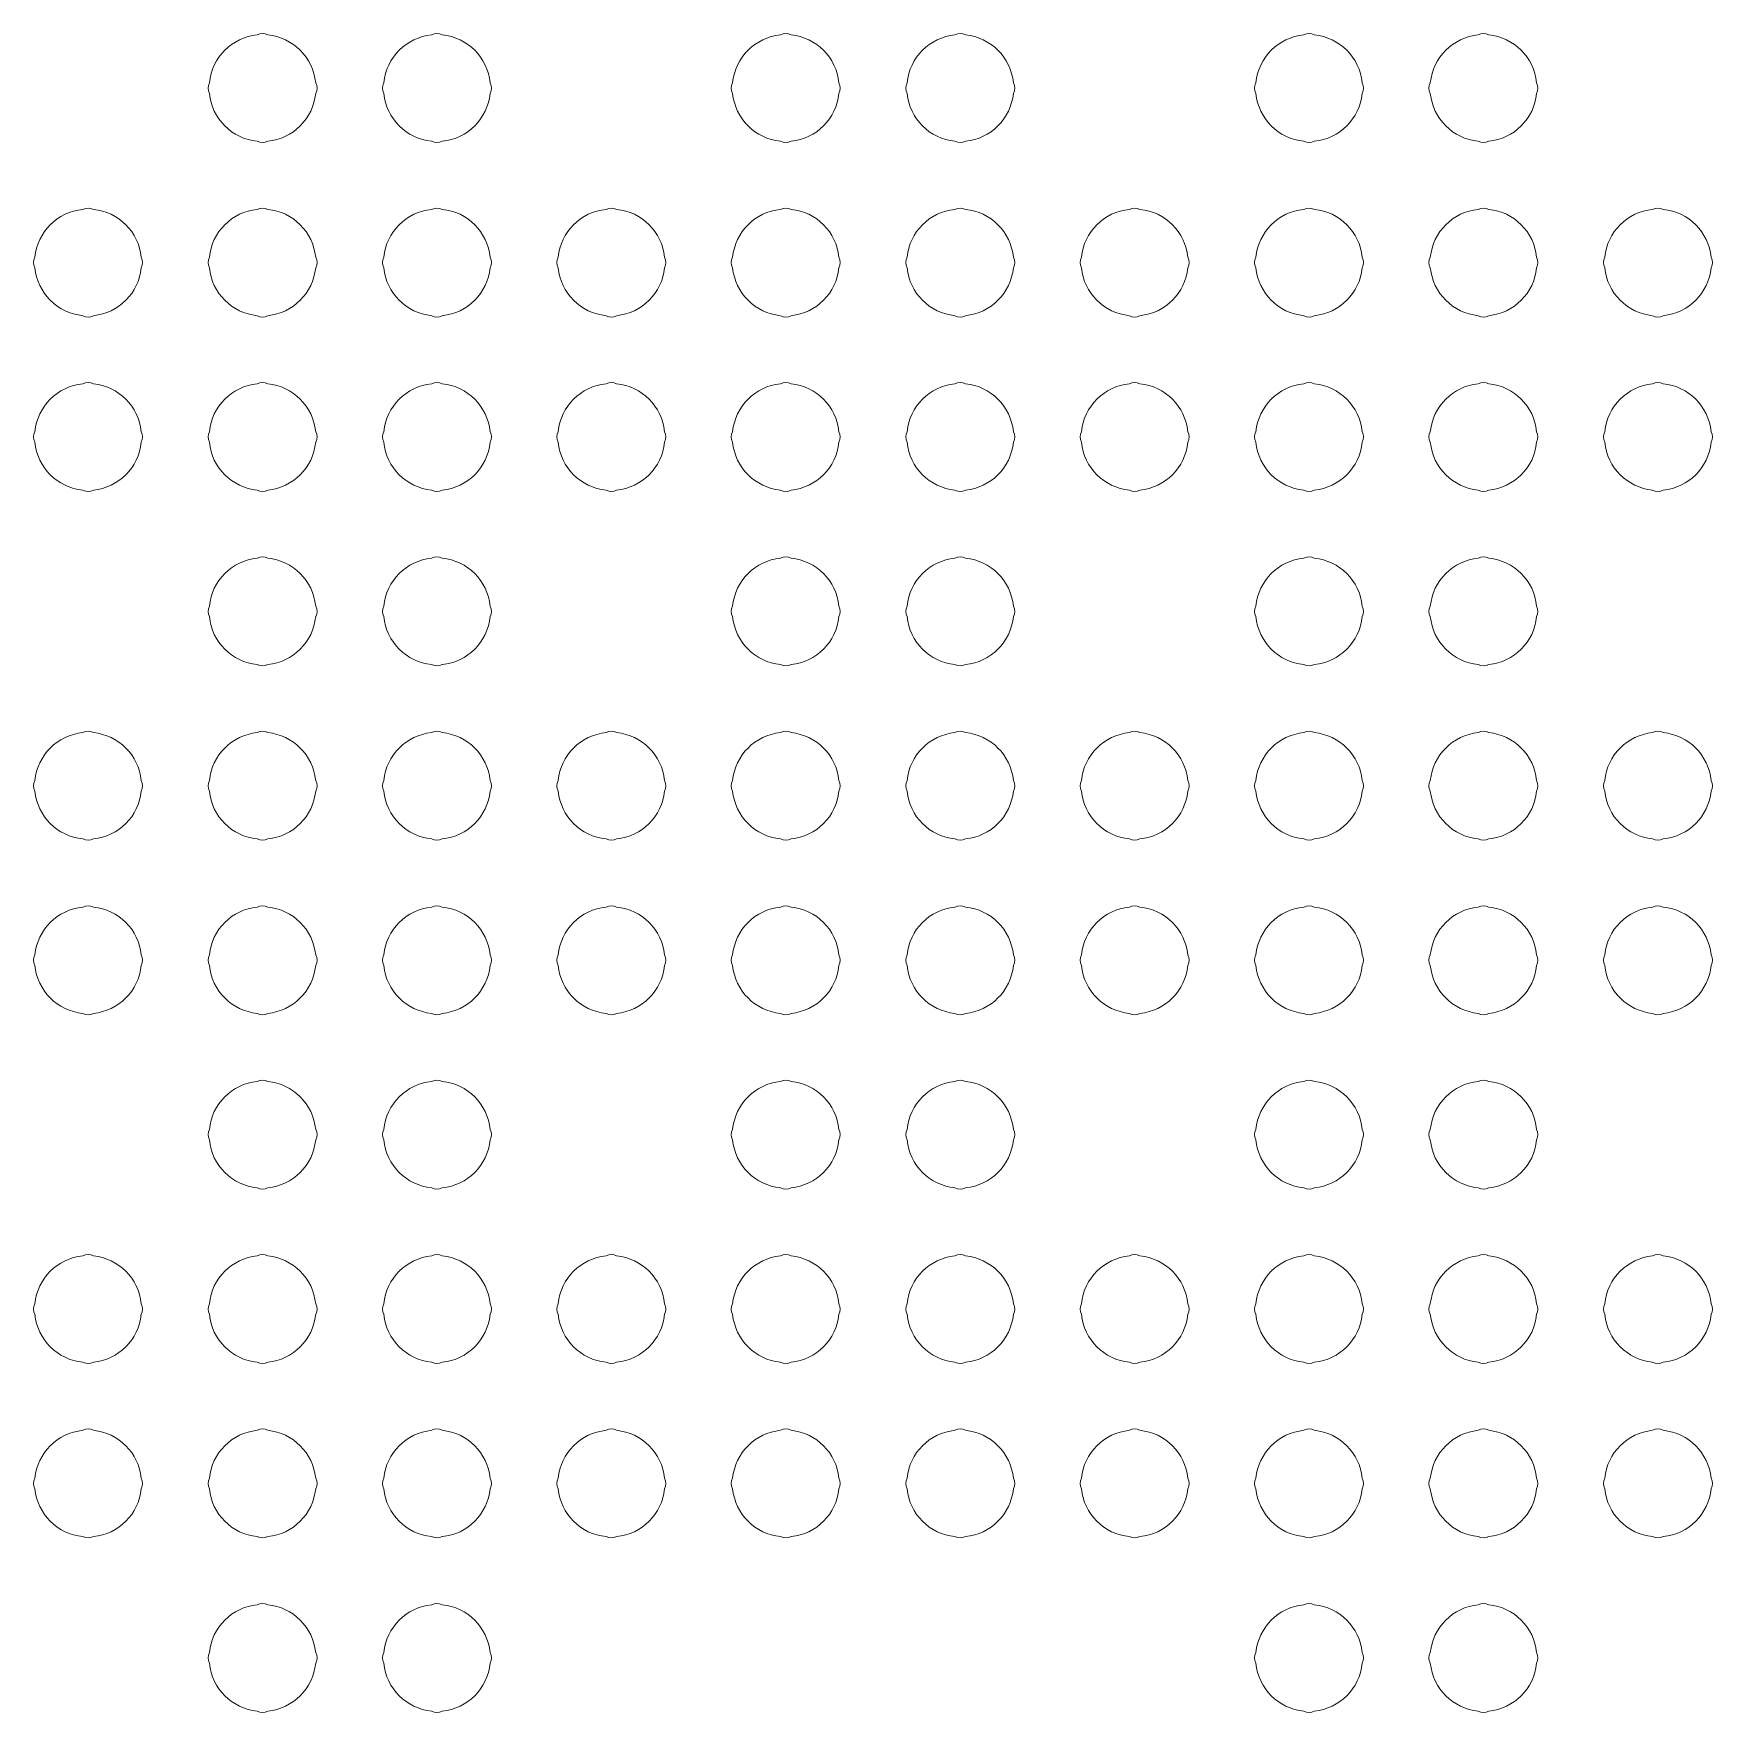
# Model space of a CAD drawing. Header units: millimetres. Extents: x -38.5 to 38.5, y -38.5 to 38.5.
import ezdxf

# ---------------------------------------------------------------- set-up
doc = ezdxf.new("R2010")
doc.units = ezdxf.units.MM
doc.layers.add('VectorLines_Light_0p003mm', color=6, linetype='CONTINUOUS', lineweight=0, true_color=0xff00ff)

msp = doc.modelspace()

# ---------------------------------------------------------------- linework, layer by layer
at = {"layer": 'VectorLines_Light_0p003mm'}
for centre, radius, start, end in [((-28, 38), 0.5, 61.19326, 118.80674), ((-28, 36), 2.45, 95.64348, 174.35652), ((-28, 36), 2.45, 5.64348, 84.35652), ((-20, 36), 2.45, 95.64348, 174.35652), ((-20, 38), 0.5, 61.19326, 118.80674), ((-20, 36), 2.45, 5.64348, 84.35652), ((-4, 36), 2.45, 95.64348, 174.35652), ((-4, 38), 0.5, 61.19326, 118.80674), ((-4, 36), 2.45, 5.64348, 84.35652), ((4, 36), 2.45, 95.64348, 174.35652), ((4, 38), 0.5, 61.19326, 118.80674), ((4, 36), 2.45, 5.64348, 84.35652), ((20, 36), 2.45, 95.64348, 174.35652), ((20, 38), 0.5, 61.19326, 118.80674), ((20, 36), 2.45, 5.64348, 84.35652), ((28, 36), 2.45, 95.64348, 174.35652), ((28, 38), 0.5, 61.19326, 118.80674), ((28, 36), 2.45, 5.64348, 84.35652), ((-30, 36), 0.5, 151.19326, 208.80674), ((-26, 36), 0.5, 331.19326, 28.80674), ((-22, 36), 0.5, 151.19326, 208.80674), ((-18, 36), 0.5, 331.19326, 28.80674), ((-6, 36), 0.5, 151.19326, 208.80674), ((-2, 36), 0.5, 331.19326, 28.80674), ((2, 36), 0.5, 151.19326, 208.80674), ((6, 36), 0.5, 331.19326, 28.80674), ((18, 36), 0.5, 151.19326, 208.80674), ((22, 36), 0.5, 331.19326, 28.80674), ((26, 36), 0.5, 151.19326, 208.80674), ((30, 36), 0.5, 331.19326, 28.80674), ((-28, 36), 2.45, 185.64348, 264.35652), ((-28, 36), 2.45, 275.64348, 354.35652), ((-20, 36), 2.45, 185.64348, 264.35652), ((-20, 36), 2.45, 275.64348, 354.35652), ((-4, 36), 2.45, 185.64348, 264.35652), ((-4, 36), 2.45, 275.64348, 354.35652), ((4, 36), 2.45, 185.64348, 264.35652), ((4, 36), 2.45, 275.64348, 354.35652), ((20, 36), 2.45, 185.64348, 264.35652), ((20, 36), 2.45, 275.64348, 354.35652), ((28, 36), 2.45, 185.64348, 264.35652), ((28, 36), 2.45, 275.64348, 354.35652), ((-28, 34), 0.5, 241.19326, 298.80674), ((-20, 34), 0.5, 241.19326, 298.80674), ((-4, 34), 0.5, 241.19326, 298.80674), ((4, 34), 0.5, 241.19326, 298.80674), ((20, 34), 0.5, 241.19326, 298.80674), ((28, 34), 0.5, 241.19326, 298.80674), ((-36, 28), 2.45, 95.64348, 174.35652), ((-36, 30), 0.5, 61.19326, 118.80674), ((-36, 28), 2.45, 5.64348, 84.35652), ((-28, 28), 2.45, 95.64348, 174.35652), ((-28, 30), 0.5, 61.19326, 118.80674), ((-28, 28), 2.45, 5.64348, 84.35652), ((-20, 28), 2.45, 95.64348, 174.35652), ((-20, 30), 0.5, 61.19326, 118.80674), ((-20, 28), 2.45, 5.64348, 84.35652), ((-12, 28), 2.45, 95.64348, 174.35652), ((-12, 30), 0.5, 61.19326, 118.80674), ((-12, 28), 2.45, 5.64348, 84.35652), ((-4, 28), 2.45, 95.64348, 174.35652), ((-4, 30), 0.5, 61.19326, 118.80674), ((-4, 28), 2.45, 5.64348, 84.35652), ((4, 28), 2.45, 95.64348, 174.35652), ((4, 30), 0.5, 61.19326, 118.80674), ((4, 28), 2.45, 5.64348, 84.35652), ((12, 28), 2.45, 95.64348, 174.35652), ((12, 30), 0.5, 61.19326, 118.80674), ((12, 28), 2.45, 5.64348, 84.35652), ((20, 28), 2.45, 95.64348, 174.35652), ((20, 30), 0.5, 61.19326, 118.80674), ((20, 28), 2.45, 5.64348, 84.35652), ((28, 28), 2.45, 95.64348, 174.35652), ((28, 30), 0.5, 61.19326, 118.80674), ((28, 28), 2.45, 5.64348, 84.35652), ((36, 28), 2.45, 95.64348, 174.35652), ((36, 30), 0.5, 61.19326, 118.80674), ((36, 28), 2.45, 5.64348, 84.35652), ((-38, 28), 0.5, 151.19326, 208.80674), ((-36, 28), 2.45, 185.64348, 264.35652), ((-36, 28), 2.45, 275.64348, 354.35652), ((-34, 28), 0.5, 331.19326, 28.80674), ((-30, 28), 0.5, 151.19326, 208.80674), ((-28, 28), 2.45, 185.64348, 264.35652), ((-28, 28), 2.45, 275.64348, 354.35652), ((-26, 28), 0.5, 331.19326, 28.80674), ((-22, 28), 0.5, 151.19326, 208.80674), ((-20, 28), 2.45, 185.64348, 264.35652), ((-20, 28), 2.45, 275.64348, 354.35652), ((-18, 28), 0.5, 331.19326, 28.80674), ((-14, 28), 0.5, 151.19326, 208.80674), ((-12, 28), 2.45, 185.64348, 264.35652), ((-12, 28), 2.45, 275.64348, 354.35652), ((-10, 28), 0.5, 331.19326, 28.80674), ((-6, 28), 0.5, 151.19326, 208.80674), ((-4, 28), 2.45, 185.64348, 264.35652), ((-4, 28), 2.45, 275.64348, 354.35652), ((-2, 28), 0.5, 331.19326, 28.80674), ((2, 28), 0.5, 151.19326, 208.80674), ((4, 28), 2.45, 185.64348, 264.35652), ((4, 28), 2.45, 275.64348, 354.35652), ((6, 28), 0.5, 331.19326, 28.80674), ((10, 28), 0.5, 151.19326, 208.80674), ((12, 28), 2.45, 185.64348, 264.35652), ((12, 28), 2.45, 275.64348, 354.35652), ((14, 28), 0.5, 331.19326, 28.80674), ((18, 28), 0.5, 151.19326, 208.80674), ((20, 28), 2.45, 185.64348, 264.35652), ((20, 28), 2.45, 275.64348, 354.35652), ((22, 28), 0.5, 331.19326, 28.80674), ((26, 28), 0.5, 151.19326, 208.80674), ((28, 28), 2.45, 185.64348, 264.35652), ((28, 28), 2.45, 275.64348, 354.35652), ((30, 28), 0.5, 331.19326, 28.80674), ((34, 28), 0.5, 151.19326, 208.80674), ((36, 28), 2.45, 185.64348, 264.35652), ((36, 28), 2.45, 275.64348, 354.35652), ((38, 28), 0.5, 331.19326, 28.80674), ((-36, 26), 0.5, 241.19326, 298.80674), ((-28, 26), 0.5, 241.19326, 298.80674), ((-20, 26), 0.5, 241.19326, 298.80674), ((-12, 26), 0.5, 241.19326, 298.80674), ((-4, 26), 0.5, 241.19326, 298.80674), ((4, 26), 0.5, 241.19326, 298.80674), ((12, 26), 0.5, 241.19326, 298.80674), ((20, 26), 0.5, 241.19326, 298.80674), ((28, 26), 0.5, 241.19326, 298.80674), ((36, 26), 0.5, 241.19326, 298.80674), ((-36, 20), 2.45, 95.64348, 174.35652), ((-36, 22), 0.5, 61.19326, 118.80674), ((-36, 20), 2.45, 5.64348, 84.35652), ((-28, 20), 2.45, 95.64348, 174.35652), ((-28, 22), 0.5, 61.19326, 118.80674), ((-28, 20), 2.45, 5.64348, 84.35652), ((-20, 20), 2.45, 95.64348, 174.35652), ((-20, 22), 0.5, 61.19326, 118.80674), ((-20, 20), 2.45, 5.64348, 84.35652), ((-12, 20), 2.45, 95.64348, 174.35652), ((-12, 22), 0.5, 61.19326, 118.80674), ((-12, 20), 2.45, 5.64348, 84.35652), ((-4, 20), 2.45, 95.64348, 174.35652), ((-4, 22), 0.5, 61.19326, 118.80674), ((-4, 20), 2.45, 5.64348, 84.35652), ((4, 20), 2.45, 95.64348, 174.35652), ((4, 22), 0.5, 61.19326, 118.80674), ((4, 20), 2.45, 5.64348, 84.35652), ((12, 20), 2.45, 95.64348, 174.35652), ((12, 22), 0.5, 61.19326, 118.80674), ((12, 20), 2.45, 5.64348, 84.35652), ((20, 20), 2.45, 95.64348, 174.35652), ((20, 22), 0.5, 61.19326, 118.80674), ((20, 20), 2.45, 5.64348, 84.35652), ((28, 20), 2.45, 95.64348, 174.35652), ((28, 22), 0.5, 61.19326, 118.80674), ((28, 20), 2.45, 5.64348, 84.35652), ((36, 20), 2.45, 95.64348, 174.35652), ((36, 22), 0.5, 61.19326, 118.80674), ((36, 20), 2.45, 5.64348, 84.35652), ((-38, 20), 0.5, 151.19326, 208.80674), ((-34, 20), 0.5, 331.19326, 28.80674), ((-30, 20), 0.5, 151.19326, 208.80674), ((-26, 20), 0.5, 331.19326, 28.80674), ((-22, 20), 0.5, 151.19326, 208.80674), ((-18, 20), 0.5, 331.19326, 28.80674), ((-14, 20), 0.5, 151.19326, 208.80674), ((-10, 20), 0.5, 331.19326, 28.80674), ((-6, 20), 0.5, 151.19326, 208.80674), ((-2, 20), 0.5, 331.19326, 28.80674), ((2, 20), 0.5, 151.19326, 208.80674), ((6, 20), 0.5, 331.19326, 28.80674), ((10, 20), 0.5, 151.19326, 208.80674), ((14, 20), 0.5, 331.19326, 28.80674), ((18, 20), 0.5, 151.19326, 208.80674), ((22, 20), 0.5, 331.19326, 28.80674), ((26, 20), 0.5, 151.19326, 208.80674), ((30, 20), 0.5, 331.19326, 28.80674), ((34, 20), 0.5, 151.19326, 208.80674), ((38, 20), 0.5, 331.19326, 28.80674), ((-36, 20), 2.45, 185.64348, 264.35652), ((-36, 20), 2.45, 275.64348, 354.35652), ((-28, 20), 2.45, 185.64348, 264.35652), ((-28, 20), 2.45, 275.64348, 354.35652), ((-20, 20), 2.45, 185.64348, 264.35652), ((-20, 20), 2.45, 275.64348, 354.35652), ((-12, 20), 2.45, 185.64348, 264.35652), ((-12, 20), 2.45, 275.64348, 354.35652), ((-4, 20), 2.45, 185.64348, 264.35652), ((-4, 20), 2.45, 275.64348, 354.35652), ((4, 20), 2.45, 185.64348, 264.35652), ((4, 20), 2.45, 275.64348, 354.35652), ((12, 20), 2.45, 185.64348, 264.35652), ((12, 20), 2.45, 275.64348, 354.35652), ((20, 20), 2.45, 185.64348, 264.35652), ((20, 20), 2.45, 275.64348, 354.35652), ((28, 20), 2.45, 185.64348, 264.35652), ((28, 20), 2.45, 275.64348, 354.35652), ((36, 20), 2.45, 185.64348, 264.35652), ((36, 20), 2.45, 275.64348, 354.35652), ((-36, 18), 0.5, 241.19326, 298.80674), ((-28, 18), 0.5, 241.19326, 298.80674), ((-20, 18), 0.5, 241.19326, 298.80674), ((-12, 18), 0.5, 241.19326, 298.80674), ((-4, 18), 0.5, 241.19326, 298.80674), ((4, 18), 0.5, 241.19326, 298.80674), ((12, 18), 0.5, 241.19326, 298.80674), ((20, 18), 0.5, 241.19326, 298.80674), ((28, 18), 0.5, 241.19326, 298.80674), ((36, 18), 0.5, 241.19326, 298.80674), ((-28, 12), 2.45, 95.64348, 174.35652), ((-28, 14), 0.5, 61.19326, 118.80674), ((-28, 12), 2.45, 5.64348, 84.35652), ((-20, 12), 2.45, 95.64348, 174.35652), ((-20, 14), 0.5, 61.19326, 118.80674), ((-20, 12), 2.45, 5.64348, 84.35652), ((-4, 12), 2.45, 95.64348, 174.35652), ((-4, 14), 0.5, 61.19326, 118.80674), ((-4, 12), 2.45, 5.64348, 84.35652), ((4, 12), 2.45, 95.64348, 174.35652), ((4, 14), 0.5, 61.19326, 118.80674), ((4, 12), 2.45, 5.64348, 84.35652), ((20, 12), 2.45, 95.64348, 174.35652), ((20, 14), 0.5, 61.19326, 118.80674), ((20, 12), 2.45, 5.64348, 84.35652), ((28, 12), 2.45, 95.64348, 174.35652), ((28, 14), 0.5, 61.19326, 118.80674), ((28, 12), 2.45, 5.64348, 84.35652), ((-30, 12), 0.5, 151.19326, 208.80674), ((-28, 12), 2.45, 185.64348, 264.35652), ((-28, 12), 2.45, 275.64348, 354.35652), ((-26, 12), 0.5, 331.19326, 28.80674), ((-22, 12), 0.5, 151.19326, 208.80674), ((-20, 12), 2.45, 185.64348, 264.35652), ((-20, 12), 2.45, 275.64348, 354.35652), ((-18, 12), 0.5, 331.19326, 28.80674), ((-6, 12), 0.5, 151.19326, 208.80674), ((-4, 12), 2.45, 185.64348, 264.35652), ((-4, 12), 2.45, 275.64348, 354.35652), ((-2, 12), 0.5, 331.19326, 28.80674), ((2, 12), 0.5, 151.19326, 208.80674), ((4, 12), 2.45, 185.64348, 264.35652), ((4, 12), 2.45, 275.64348, 354.35652), ((6, 12), 0.5, 331.19326, 28.80674), ((18, 12), 0.5, 151.19326, 208.80674), ((20, 12), 2.45, 185.64348, 264.35652), ((20, 12), 2.45, 275.64348, 354.35652), ((22, 12), 0.5, 331.19326, 28.80674), ((26, 12), 0.5, 151.19326, 208.80674), ((28, 12), 2.45, 185.64348, 264.35652), ((28, 12), 2.45, 275.64348, 354.35652), ((30, 12), 0.5, 331.19326, 28.80674), ((-28, 10), 0.5, 241.19326, 298.80674), ((-20, 10), 0.5, 241.19326, 298.80674), ((-4, 10), 0.5, 241.19326, 298.80674), ((4, 10), 0.5, 241.19326, 298.80674), ((20, 10), 0.5, 241.19326, 298.80674), ((28, 10), 0.5, 241.19326, 298.80674), ((-36, 4), 2.45, 95.64348, 174.35652), ((-36, 6), 0.5, 61.19326, 118.80674), ((-36, 4), 2.45, 5.64348, 84.35652), ((-28, 4), 2.45, 95.64348, 174.35652), ((-28, 6), 0.5, 61.19326, 118.80674), ((-28, 4), 2.45, 5.64348, 84.35652), ((-20, 4), 2.45, 95.64348, 174.35652), ((-20, 6), 0.5, 61.19326, 118.80674), ((-20, 4), 2.45, 5.64348, 84.35652), ((-12, 4), 2.45, 95.64348, 174.35652), ((-12, 6), 0.5, 61.19326, 118.80674), ((-12, 4), 2.45, 5.64348, 84.35652), ((-4, 4), 2.45, 95.64348, 174.35652), ((-4, 6), 0.5, 61.19326, 118.80674), ((-4, 4), 2.45, 5.64348, 84.35652), ((4, 4), 2.45, 95.64348, 174.35652), ((4, 6), 0.5, 61.19326, 118.80674), ((4, 4), 2.45, 5.64348, 84.35652), ((12, 4), 2.45, 95.64348, 174.35652), ((12, 6), 0.5, 61.19326, 118.80674), ((12, 4), 2.45, 5.64348, 84.35652), ((20, 4), 2.45, 95.64348, 174.35652), ((20, 6), 0.5, 61.19326, 118.80674), ((20, 4), 2.45, 5.64348, 84.35652), ((28, 4), 2.45, 95.64348, 174.35652), ((28, 6), 0.5, 61.19326, 118.80674), ((28, 4), 2.45, 5.64348, 84.35652), ((36, 4), 2.45, 95.64348, 174.35652), ((36, 6), 0.5, 61.19326, 118.80674), ((36, 4), 2.45, 5.64348, 84.35652), ((-38, 4), 0.5, 151.19326, 208.80674), ((-34, 4), 0.5, 331.19326, 28.80674), ((-30, 4), 0.5, 151.19326, 208.80674), ((-26, 4), 0.5, 331.19326, 28.80674), ((-22, 4), 0.5, 151.19326, 208.80674), ((-18, 4), 0.5, 331.19326, 28.80674), ((-14, 4), 0.5, 151.19326, 208.80674), ((-10, 4), 0.5, 331.19326, 28.80674), ((-6, 4), 0.5, 151.19326, 208.80674), ((-2, 4), 0.5, 331.19326, 28.80674), ((2, 4), 0.5, 151.19326, 208.80674), ((6, 4), 0.5, 331.19326, 28.80674), ((10, 4), 0.5, 151.19326, 208.80674), ((14, 4), 0.5, 331.19326, 28.80674), ((18, 4), 0.5, 151.19326, 208.80674), ((22, 4), 0.5, 331.19326, 28.80674), ((26, 4), 0.5, 151.19326, 208.80674), ((30, 4), 0.5, 331.19326, 28.80674), ((34, 4), 0.5, 151.19326, 208.80674), ((38, 4), 0.5, 331.19326, 28.80674), ((-36, 4), 2.45, 185.64348, 264.35652), ((-36, 4), 2.45, 275.64348, 354.35652), ((-28, 4), 2.45, 185.64348, 264.35652), ((-28, 4), 2.45, 275.64348, 354.35652), ((-20, 4), 2.45, 185.64348, 264.35652), ((-20, 4), 2.45, 275.64348, 354.35652), ((-12, 4), 2.45, 185.64348, 264.35652), ((-12, 4), 2.45, 275.64348, 354.35652), ((-4, 4), 2.45, 185.64348, 264.35652), ((-4, 4), 2.45, 275.64348, 354.35652), ((4, 4), 2.45, 185.64348, 264.35652), ((4, 4), 2.45, 275.64348, 354.35652), ((12, 4), 2.45, 185.64348, 264.35652), ((12, 4), 2.45, 275.64348, 354.35652), ((20, 4), 2.45, 185.64348, 264.35652), ((20, 4), 2.45, 275.64348, 354.35652), ((28, 4), 2.45, 185.64348, 264.35652), ((28, 4), 2.45, 275.64348, 354.35652), ((36, 4), 2.45, 185.64348, 264.35652), ((36, 4), 2.45, 275.64348, 354.35652), ((-36, 2), 0.5, 241.19326, 298.80674), ((-28, 2), 0.5, 241.19326, 298.80674), ((-20, 2), 0.5, 241.19326, 298.80674), ((-12, 2), 0.5, 241.19326, 298.80674), ((-4, 2), 0.5, 241.19326, 298.80674), ((4, 2), 0.5, 241.19326, 298.80674), ((12, 2), 0.5, 241.19326, 298.80674), ((20, 2), 0.5, 241.19326, 298.80674), ((28, 2), 0.5, 241.19326, 298.80674), ((36, 2), 0.5, 241.19326, 298.80674), ((-36, -2), 0.5, 61.19326, 118.80674), ((-28, -2), 0.5, 61.19326, 118.80674), ((-20, -2), 0.5, 61.19326, 118.80674), ((-12, -2), 0.5, 61.19326, 118.80674), ((-4, -2), 0.5, 61.19326, 118.80674), ((4, -2), 0.5, 61.19326, 118.80674), ((12, -2), 0.5, 61.19326, 118.80674), ((20, -2), 0.5, 61.19326, 118.80674), ((28, -2), 0.5, 61.19326, 118.80674), ((36, -2), 0.5, 61.19326, 118.80674), ((-36, -4), 2.45, 95.64348, 174.35652), ((-36, -4), 2.45, 5.64348, 84.35652), ((-28, -4), 2.45, 95.64348, 174.35652), ((-28, -4), 2.45, 5.64348, 84.35652), ((-20, -4), 2.45, 95.64348, 174.35652), ((-20, -4), 2.45, 5.64348, 84.35652), ((-12, -4), 2.45, 95.64348, 174.35652), ((-12, -4), 2.45, 5.64348, 84.35652), ((-4, -4), 2.45, 95.64348, 174.35652), ((-4, -4), 2.45, 5.64348, 84.35652), ((4, -4), 2.45, 95.64348, 174.35652), ((4, -4), 2.45, 5.64348, 84.35652), ((12, -4), 2.45, 95.64348, 174.35652), ((12, -4), 2.45, 5.64348, 84.35652), ((20, -4), 2.45, 95.64348, 174.35652), ((20, -4), 2.45, 5.64348, 84.35652), ((28, -4), 2.45, 95.64348, 174.35652), ((28, -4), 2.45, 5.64348, 84.35652), ((36, -4), 2.45, 95.64348, 174.35652), ((36, -4), 2.45, 5.64348, 84.35652), ((-38, -4), 0.5, 151.19326, 208.80674), ((-34, -4), 0.5, 331.19326, 28.80674), ((-30, -4), 0.5, 151.19326, 208.80674), ((-26, -4), 0.5, 331.19326, 28.80674), ((-22, -4), 0.5, 151.19326, 208.80674), ((-18, -4), 0.5, 331.19326, 28.80674), ((-14, -4), 0.5, 151.19326, 208.80674), ((-10, -4), 0.5, 331.19326, 28.80674), ((-6, -4), 0.5, 151.19326, 208.80674), ((-2, -4), 0.5, 331.19326, 28.80674), ((2, -4), 0.5, 151.19326, 208.80674), ((6, -4), 0.5, 331.19326, 28.80674), ((10, -4), 0.5, 151.19326, 208.80674), ((14, -4), 0.5, 331.19326, 28.80674), ((18, -4), 0.5, 151.19326, 208.80674), ((22, -4), 0.5, 331.19326, 28.80674), ((26, -4), 0.5, 151.19326, 208.80674), ((30, -4), 0.5, 331.19326, 28.80674), ((34, -4), 0.5, 151.19326, 208.80674), ((38, -4), 0.5, 331.19326, 28.80674), ((-36, -4), 2.45, 185.64348, 264.35652), ((-36, -4), 2.45, 275.64348, 354.35652), ((-28, -4), 2.45, 185.64348, 264.35652), ((-28, -4), 2.45, 275.64348, 354.35652), ((-20, -4), 2.45, 185.64348, 264.35652), ((-20, -4), 2.45, 275.64348, 354.35652), ((-12, -4), 2.45, 185.64348, 264.35652), ((-12, -4), 2.45, 275.64348, 354.35652), ((-4, -4), 2.45, 185.64348, 264.35652), ((-4, -4), 2.45, 275.64348, 354.35652), ((4, -4), 2.45, 185.64348, 264.35652), ((4, -4), 2.45, 275.64348, 354.35652), ((12, -4), 2.45, 185.64348, 264.35652), ((12, -4), 2.45, 275.64348, 354.35652), ((20, -4), 2.45, 185.64348, 264.35652), ((20, -4), 2.45, 275.64348, 354.35652), ((28, -4), 2.45, 185.64348, 264.35652), ((28, -4), 2.45, 275.64348, 354.35652), ((36, -4), 2.45, 185.64348, 264.35652), ((36, -4), 2.45, 275.64348, 354.35652), ((-36, -6), 0.5, 241.19326, 298.80674), ((-28, -6), 0.5, 241.19326, 298.80674), ((-20, -6), 0.5, 241.19326, 298.80674), ((-12, -6), 0.5, 241.19326, 298.80674), ((-4, -6), 0.5, 241.19326, 298.80674), ((4, -6), 0.5, 241.19326, 298.80674), ((12, -6), 0.5, 241.19326, 298.80674), ((20, -6), 0.5, 241.19326, 298.80674), ((28, -6), 0.5, 241.19326, 298.80674), ((36, -6), 0.5, 241.19326, 298.80674), ((-28, -12), 2.45, 95.64348, 174.35652), ((-28, -10), 0.5, 61.19326, 118.80674), ((-28, -12), 2.45, 5.64348, 84.35652), ((-20, -12), 2.45, 95.64348, 174.35652), ((-20, -10), 0.5, 61.19326, 118.80674), ((-20, -12), 2.45, 5.64348, 84.35652), ((-4, -12), 2.45, 95.64348, 174.35652), ((-4, -10), 0.5, 61.19326, 118.80674), ((-4, -12), 2.45, 5.64348, 84.35652), ((4, -12), 2.45, 95.64348, 174.35652), ((4, -10), 0.5, 61.19326, 118.80674), ((4, -12), 2.45, 5.64348, 84.35652), ((20, -12), 2.45, 95.64348, 174.35652), ((20, -10), 0.5, 61.19326, 118.80674), ((20, -12), 2.45, 5.64348, 84.35652), ((28, -12), 2.45, 95.64348, 174.35652), ((28, -10), 0.5, 61.19326, 118.80674), ((28, -12), 2.45, 5.64348, 84.35652), ((-30, -12), 0.5, 151.19326, 208.80674), ((-28, -12), 2.45, 185.64348, 264.35652), ((-28, -12), 2.45, 275.64348, 354.35652), ((-26, -12), 0.5, 331.19326, 28.80674), ((-22, -12), 0.5, 151.19326, 208.80674), ((-20, -12), 2.45, 185.64348, 264.35652), ((-20, -12), 2.45, 275.64348, 354.35652), ((-18, -12), 0.5, 331.19326, 28.80674), ((-6, -12), 0.5, 151.19326, 208.80674), ((-4, -12), 2.45, 185.64348, 264.35652), ((-4, -12), 2.45, 275.64348, 354.35652), ((-2, -12), 0.5, 331.19326, 28.80674), ((2, -12), 0.5, 151.19326, 208.80674), ((4, -12), 2.45, 185.64348, 264.35652), ((4, -12), 2.45, 275.64348, 354.35652), ((6, -12), 0.5, 331.19326, 28.80674), ((18, -12), 0.5, 151.19326, 208.80674), ((20, -12), 2.45, 185.64348, 264.35652), ((20, -12), 2.45, 275.64348, 354.35652), ((22, -12), 0.5, 331.19326, 28.80674), ((26, -12), 0.5, 151.19326, 208.80674), ((28, -12), 2.45, 185.64348, 264.35652), ((28, -12), 2.45, 275.64348, 354.35652), ((30, -12), 0.5, 331.19326, 28.80674), ((-28, -14), 0.5, 241.19326, 298.80674), ((-20, -14), 0.5, 241.19326, 298.80674), ((-4, -14), 0.5, 241.19326, 298.80674), ((4, -14), 0.5, 241.19326, 298.80674), ((20, -14), 0.5, 241.19326, 298.80674), ((28, -14), 0.5, 241.19326, 298.80674), ((-36, -20), 2.45, 95.64348, 174.35652), ((-36, -18), 0.5, 61.19326, 118.80674), ((-36, -20), 2.45, 5.64348, 84.35652), ((-28, -20), 2.45, 95.64348, 174.35652), ((-28, -18), 0.5, 61.19326, 118.80674), ((-28, -20), 2.45, 5.64348, 84.35652), ((-20, -20), 2.45, 95.64348, 174.35652), ((-20, -18), 0.5, 61.19326, 118.80674), ((-20, -20), 2.45, 5.64348, 84.35652), ((-12, -20), 2.45, 95.64348, 174.35652), ((-12, -18), 0.5, 61.19326, 118.80674), ((-12, -20), 2.45, 5.64348, 84.35652), ((-4, -20), 2.45, 95.64348, 174.35652), ((-4, -18), 0.5, 61.19326, 118.80674), ((-4, -20), 2.45, 5.64348, 84.35652), ((4, -20), 2.45, 95.64348, 174.35652), ((4, -18), 0.5, 61.19326, 118.80674), ((4, -20), 2.45, 5.64348, 84.35652), ((12, -20), 2.45, 95.64348, 174.35652), ((12, -18), 0.5, 61.19326, 118.80674), ((12, -20), 2.45, 5.64348, 84.35652), ((20, -20), 2.45, 95.64348, 174.35652), ((20, -18), 0.5, 61.19326, 118.80674), ((20, -20), 2.45, 5.64348, 84.35652), ((28, -20), 2.45, 95.64348, 174.35652), ((28, -18), 0.5, 61.19326, 118.80674), ((28, -20), 2.45, 5.64348, 84.35652), ((36, -20), 2.45, 95.64348, 174.35652), ((36, -18), 0.5, 61.19326, 118.80674), ((36, -20), 2.45, 5.64348, 84.35652), ((-38, -20), 0.5, 151.19326, 208.80674), ((-34, -20), 0.5, 331.19326, 28.80674), ((-30, -20), 0.5, 151.19326, 208.80674), ((-26, -20), 0.5, 331.19326, 28.80674), ((-22, -20), 0.5, 151.19326, 208.80674), ((-18, -20), 0.5, 331.19326, 28.80674), ((-14, -20), 0.5, 151.19326, 208.80674), ((-10, -20), 0.5, 331.19326, 28.80674), ((-6, -20), 0.5, 151.19326, 208.80674), ((-2, -20), 0.5, 331.19326, 28.80674), ((2, -20), 0.5, 151.19326, 208.80674), ((6, -20), 0.5, 331.19326, 28.80674), ((10, -20), 0.5, 151.19326, 208.80674), ((14, -20), 0.5, 331.19326, 28.80674), ((18, -20), 0.5, 151.19326, 208.80674), ((22, -20), 0.5, 331.19326, 28.80674), ((26, -20), 0.5, 151.19326, 208.80674), ((30, -20), 0.5, 331.19326, 28.80674), ((34, -20), 0.5, 151.19326, 208.80674), ((38, -20), 0.5, 331.19326, 28.80674), ((-36, -20), 2.45, 185.64348, 264.35652), ((-36, -20), 2.45, 275.64348, 354.35652), ((-28, -20), 2.45, 185.64348, 264.35652), ((-28, -20), 2.45, 275.64348, 354.35652), ((-20, -20), 2.45, 185.64348, 264.35652), ((-20, -20), 2.45, 275.64348, 354.35652), ((-12, -20), 2.45, 185.64348, 264.35652), ((-12, -20), 2.45, 275.64348, 354.35652), ((-4, -20), 2.45, 185.64348, 264.35652), ((-4, -20), 2.45, 275.64348, 354.35652), ((4, -20), 2.45, 185.64348, 264.35652), ((4, -20), 2.45, 275.64348, 354.35652), ((12, -20), 2.45, 185.64348, 264.35652), ((12, -20), 2.45, 275.64348, 354.35652), ((20, -20), 2.45, 185.64348, 264.35652), ((20, -20), 2.45, 275.64348, 354.35652), ((28, -20), 2.45, 185.64348, 264.35652), ((28, -20), 2.45, 275.64348, 354.35652), ((36, -20), 2.45, 185.64348, 264.35652), ((36, -20), 2.45, 275.64348, 354.35652), ((-36, -22), 0.5, 241.19326, 298.80674), ((-28, -22), 0.5, 241.19326, 298.80674), ((-20, -22), 0.5, 241.19326, 298.80674), ((-12, -22), 0.5, 241.19326, 298.80674), ((-4, -22), 0.5, 241.19326, 298.80674), ((4, -22), 0.5, 241.19326, 298.80674), ((12, -22), 0.5, 241.19326, 298.80674), ((20, -22), 0.5, 241.19326, 298.80674), ((28, -22), 0.5, 241.19326, 298.80674), ((36, -22), 0.5, 241.19326, 298.80674), ((-36, -28), 2.45, 95.64348, 174.35652), ((-36, -26), 0.5, 61.19326, 118.80674), ((-36, -28), 2.45, 5.64348, 84.35652), ((-28, -28), 2.45, 95.64348, 174.35652), ((-28, -26), 0.5, 61.19326, 118.80674), ((-28, -28), 2.45, 5.64348, 84.35652), ((-20, -28), 2.45, 95.64348, 174.35652), ((-20, -26), 0.5, 61.19326, 118.80674), ((-20, -28), 2.45, 5.64348, 84.35652), ((-12, -28), 2.45, 95.64348, 174.35652), ((-12, -26), 0.5, 61.19326, 118.80674), ((-12, -28), 2.45, 5.64348, 84.35652), ((-4, -28), 2.45, 95.64348, 174.35652), ((-4, -26), 0.5, 61.19326, 118.80674), ((-4, -28), 2.45, 5.64348, 84.35652), ((4, -28), 2.45, 95.64348, 174.35652), ((4, -26), 0.5, 61.19326, 118.80674), ((4, -28), 2.45, 5.64348, 84.35652), ((12, -28), 2.45, 95.64348, 174.35652), ((12, -26), 0.5, 61.19326, 118.80674), ((12, -28), 2.45, 5.64348, 84.35652), ((20, -28), 2.45, 95.64348, 174.35652), ((20, -26), 0.5, 61.19326, 118.80674), ((20, -28), 2.45, 5.64348, 84.35652), ((28, -28), 2.45, 95.64348, 174.35652), ((28, -26), 0.5, 61.19326, 118.80674), ((28, -28), 2.45, 5.64348, 84.35652), ((36, -28), 2.45, 95.64348, 174.35652), ((36, -26), 0.5, 61.19326, 118.80674), ((36, -28), 2.45, 5.64348, 84.35652), ((-38, -28), 0.5, 151.19326, 208.80674), ((-36, -28), 2.45, 185.64348, 264.35652), ((-36, -28), 2.45, 275.64348, 354.35652), ((-34, -28), 0.5, 331.19326, 28.80674), ((-30, -28), 0.5, 151.19326, 208.80674), ((-28, -28), 2.45, 185.64348, 264.35652), ((-28, -28), 2.45, 275.64348, 354.35652), ((-26, -28), 0.5, 331.19326, 28.80674), ((-22, -28), 0.5, 151.19326, 208.80674), ((-20, -28), 2.45, 185.64348, 264.35652), ((-20, -28), 2.45, 275.64348, 354.35652), ((-18, -28), 0.5, 331.19326, 28.80674), ((-14, -28), 0.5, 151.19326, 208.80674), ((-12, -28), 2.45, 185.64348, 264.35652), ((-12, -28), 2.45, 275.64348, 354.35652), ((-10, -28), 0.5, 331.19326, 28.80674), ((-6, -28), 0.5, 151.19326, 208.80674), ((-4, -28), 2.45, 185.64348, 264.35652), ((-4, -28), 2.45, 275.64348, 354.35652), ((-2, -28), 0.5, 331.19326, 28.80674), ((2, -28), 0.5, 151.19326, 208.80674), ((4, -28), 2.45, 185.64348, 264.35652), ((4, -28), 2.45, 275.64348, 354.35652), ((6, -28), 0.5, 331.19326, 28.80674), ((10, -28), 0.5, 151.19326, 208.80674), ((12, -28), 2.45, 185.64348, 264.35652), ((12, -28), 2.45, 275.64348, 354.35652), ((14, -28), 0.5, 331.19326, 28.80674), ((18, -28), 0.5, 151.19326, 208.80674), ((20, -28), 2.45, 185.64348, 264.35652), ((20, -28), 2.45, 275.64348, 354.35652), ((22, -28), 0.5, 331.19326, 28.80674), ((26, -28), 0.5, 151.19326, 208.80674), ((28, -28), 2.45, 185.64348, 264.35652), ((28, -28), 2.45, 275.64348, 354.35652), ((30, -28), 0.5, 331.19326, 28.80674), ((34, -28), 0.5, 151.19326, 208.80674), ((36, -28), 2.45, 185.64348, 264.35652), ((36, -28), 2.45, 275.64348, 354.35652), ((38, -28), 0.5, 331.19326, 28.80674), ((-36, -30), 0.5, 241.19326, 298.80674), ((-28, -30), 0.5, 241.19326, 298.80674), ((-20, -30), 0.5, 241.19326, 298.80674), ((-12, -30), 0.5, 241.19326, 298.80674), ((-4, -30), 0.5, 241.19326, 298.80674), ((4, -30), 0.5, 241.19326, 298.80674), ((12, -30), 0.5, 241.19326, 298.80674), ((20, -30), 0.5, 241.19326, 298.80674), ((28, -30), 0.5, 241.19326, 298.80674), ((36, -30), 0.5, 241.19326, 298.80674), ((-28, -36), 2.45, 95.64348, 174.35652), ((-28, -34), 0.5, 61.19326, 118.80674), ((-28, -36), 2.45, 5.64348, 84.35652), ((-20, -36), 2.45, 95.64348, 174.35652), ((-20, -34), 0.5, 61.19326, 118.80674), ((-20, -36), 2.45, 5.64348, 84.35652), ((20, -36), 2.45, 95.64348, 174.35652), ((20, -34), 0.5, 61.19326, 118.80674), ((20, -36), 2.45, 5.64348, 84.35652), ((28, -36), 2.45, 95.64348, 174.35652), ((28, -34), 0.5, 61.19326, 118.80674), ((28, -36), 2.45, 5.64348, 84.35652), ((-30, -36), 0.5, 151.19326, 208.80674), ((-26, -36), 0.5, 331.19326, 28.80674), ((-22, -36), 0.5, 151.19326, 208.80674), ((-18, -36), 0.5, 331.19326, 28.80674), ((18, -36), 0.5, 151.19326, 208.80674), ((22, -36), 0.5, 331.19326, 28.80674), ((26, -36), 0.5, 151.19326, 208.80674), ((30, -36), 0.5, 331.19326, 28.80674), ((-28, -36), 2.45, 185.64348, 264.35652), ((-28, -36), 2.45, 275.64348, 354.35652), ((-20, -36), 2.45, 185.64348, 264.35652), ((-20, -36), 2.45, 275.64348, 354.35652), ((20, -36), 2.45, 185.64348, 264.35652), ((20, -36), 2.45, 275.64348, 354.35652), ((28, -36), 2.45, 185.64348, 264.35652), ((28, -36), 2.45, 275.64348, 354.35652), ((-28, -38), 0.5, 241.19326, 298.80674), ((-20, -38), 0.5, 241.19326, 298.80674), ((20, -38), 0.5, 241.19326, 298.80674), ((28, -38), 0.5, 241.19326, 298.80674)]:
    msp.add_arc(centre, radius, start, end, dxfattribs=at)

doc.saveas('drawing.dxf')
